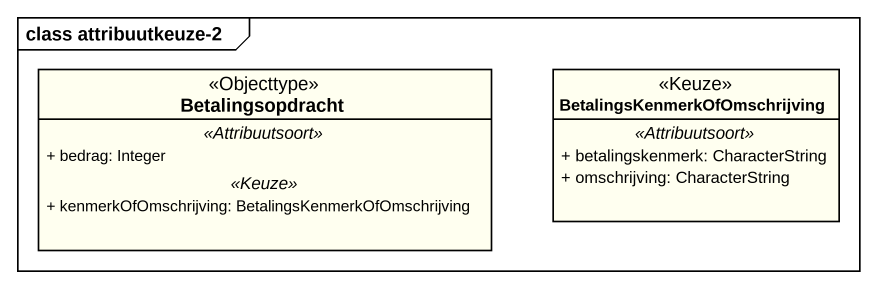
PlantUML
@startuml
mainframe class attribuutkeuze-2
hide circle
hide empty members
skinparam classAttributeIconSize 0
class Betalingsopdracht <<Objecttype>> #FFFFF0 {
  .. <<Attribuutsoort>> ..
  + bedrag: Integer
  .. <<Keuze>> ..
  + kenmerkOfOmschrijving: BetalingsKenmerkOfOmschrijving
}
class "BetalingsKenmerkOfOmschrijving" as BetalingsKenmerkOfOmschrijvi <<Keuze>> #FFFFF0 {
  .. <<Attribuutsoort>> ..
  + betalingskenmerk: CharacterString
  + omschrijving: CharacterString
}
@enduml
